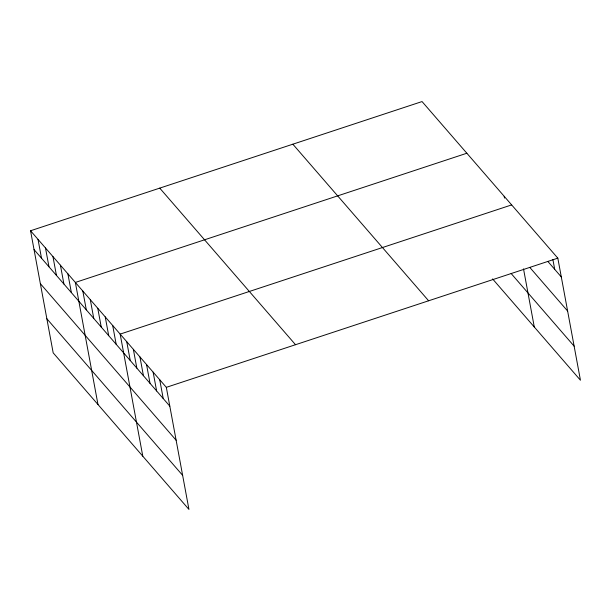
<?xml version="1.0" encoding="UTF-8"?>
<svg xmlns="http://www.w3.org/2000/svg" width="611" height="611" viewBox="0 0 611 611"><rect width="100%" height="100%" fill="white"/><g stroke="black" fill="none" stroke-linecap="round" stroke-linejoin="round"><path stroke-width="0.92" d="M30.55 230.759L166.322 387.343L188.952 509.437L53.18 352.853L30.55 230.759L422.048 101.563L557.82 258.148L580.45 380.241L492.596 278.921M466.85 153.239L75.359 282.435L97.981 404.528M511.659 204.906L120.161 334.102L142.791 456.196M166.322 387.343L557.82 258.148M548.12 261.745L561.31 276.959M529.852 267.481L567.627 311.037M511.17 273.545L574.134 346.154M292.852 144.196L428.624 300.78M159.746 188.127L295.518 344.711M34.033 249.571L169.812 406.147M40.357 283.649L176.128 440.233M46.864 318.766L182.636 475.35M552.886 259.499L554.712 269.352M523.52 268.893L534.289 327M504.19 196.299L504.526 198.086M159.731 379.737L163.213 398.54M153.132 372.13L156.622 390.941M146.541 364.523L150.023 383.334M139.942 356.923L143.432 375.727M133.351 349.316L136.833 368.12M126.752 341.709L130.242 360.513M112.691 325.495L116.182 344.299M105.229 316.88L108.712 335.691M97.76 308.265L101.243 327.076M90.291 299.657L93.773 318.461M82.821 291.042L86.311 309.853M67.89 273.82L71.372 292.631M60.42 265.205L63.903 284.016M52.951 256.597L56.441 275.401M45.489 247.982L48.972 266.793M38.019 239.375L41.502 258.178"/></g></svg>
